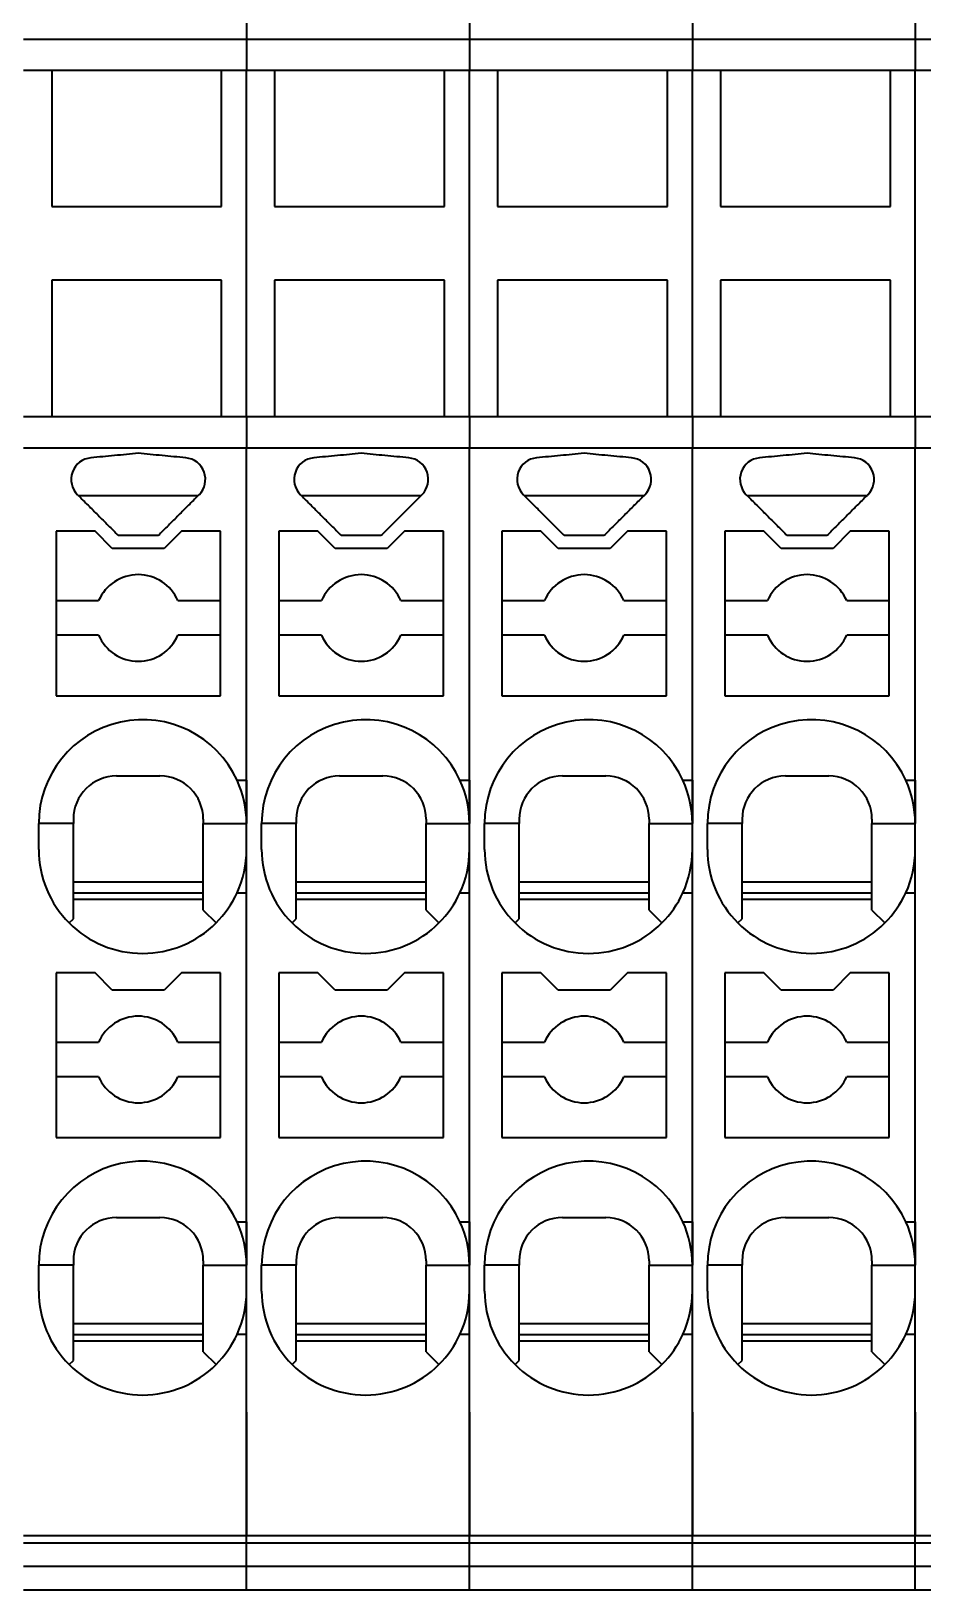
# Model space of a CAD drawing. Header units: millimetres. Extents: x 7 to 587, y 2 to 418.
# Drawn here: x 145.73 to 166.33, y 204.2 to 240.2 of the extents above; entities that cross this region are included whole.
import ezdxf

# ---------------------------------------------------------------- set-up
doc = ezdxf.new("R2010")
doc.units = ezdxf.units.MM
doc.layers.add('GR1_01', color=7, linetype='Continuous')

# ---------------------------------------------------------------- blocks, each defined once
blk = doc.blocks.new('BLKF090')
at = {"layer": 'GR1_01', "color": 3, "linetype": 'Continuous', "lineweight": 35}
for p, q in [((161, 240.451), (161, 240.018)), ((166.15, 240.35), (166.15, 240.018)), ((161, 240.018), (166.15, 240.018)), ((161, 240.018), (161, 239.3)), ((166.15, 240.018), (166.15, 239.3)), ((161, 231.3), (161, 239.3)), ((161, 239.3), (161.65, 239.3)), ((161.65, 239.3), (161.65, 236.15)), ((161.65, 239.3), (165.575, 239.3)), ((165.575, 236.15), (165.575, 239.3)), ((165.575, 239.3), (166.15, 239.3)), ((166.15, 231.3), (166.15, 239.3)), ((161.65, 236.15), (165.575, 236.15)), ((161.65, 234.45), (161.65, 231.3)), ((165.575, 234.45), (161.65, 234.45)), ((165.575, 231.3), (165.575, 234.45)), ((161, 231.3), (161.65, 231.3)), ((161, 231.3), (161, 230.582)), ((161.65, 231.3), (165.575, 231.3)), ((165.575, 231.3), (166.15, 231.3)), ((166.15, 231.3), (166.15, 230.582)), ((161, 205.456), (161, 230.582)), ((161, 230.582), (166.15, 230.582)), ((166.15, 222.9), (166.15, 230.582)), ((162.263, 229.48), (165.037, 229.48)), ((162.65, 228.65), (161.75, 228.65)), ((161.75, 228.65), (161.75, 227.05)), ((163.05, 228.25), (162.65, 228.65)), ((164.65, 228.65), (164.25, 228.25)), ((165.55, 228.65), (164.65, 228.65)), ((165.55, 227.05), (165.55, 228.65)), ((164.25, 228.25), (163.05, 228.25)), ((161.75, 227.05), (162.733, 227.05)), ((161.75, 227.05), (161.75, 226.25)), ((164.567, 227.05), (165.55, 227.05)), ((165.55, 226.25), (165.55, 227.05)), ((162.733, 226.25), (161.75, 226.25)), ((161.75, 226.25), (161.75, 224.85)), ((165.55, 226.25), (164.567, 226.25)), ((165.55, 224.85), (165.55, 226.25)), ((161.75, 224.85), (165.55, 224.85)), ((165.932, 222.9), (166.15, 222.9)), ((166.15, 222.9), (166.15, 221.9)), ((161.35, 221.3), (161.35, 221.9)), ((162.15, 221.9), (161.35, 221.9)), ((162.15, 222), (162.15, 221.9)), ((162.15, 220.55), (162.15, 221.9)), ((165.15, 222), (165.15, 221.9)), ((165.15, 221.9), (166.15, 221.9)), ((165.15, 220.55), (165.15, 221.9)), ((166.15, 221.3), (166.15, 221.9)), ((166.15, 220.3), (166.15, 221.3)), ((162.15, 220.55), (165.15, 220.55)), ((162.15, 220.3), (162.15, 220.55)), ((165.15, 220.3), (165.15, 220.55)), ((162.15, 220.3), (165.15, 220.3)), ((162.15, 220.15), (162.15, 220.3)), ((162.15, 219.7), (162.15, 220.15)), ((162.15, 220.15), (165.15, 220.15)), ((165.15, 220.15), (165.15, 220.3)), ((165.15, 219.9), (165.15, 220.15)), ((165.932, 220.3), (166.15, 220.3)), ((166.15, 212.7), (166.15, 220.3)), ((162.053, 219.603), (162.15, 219.7)), ((165.15, 219.9), (165.447, 219.603)), ((162.65, 218.45), (161.75, 218.45)), ((161.75, 218.45), (161.75, 216.85)), ((163.05, 218.05), (162.65, 218.45)), ((164.65, 218.45), (164.25, 218.05)), ((165.55, 218.45), (164.65, 218.45)), ((165.55, 216.85), (165.55, 218.45)), ((164.25, 218.05), (163.05, 218.05)), ((161.75, 216.85), (161.75, 216.05)), ((161.75, 216.85), (162.733, 216.85)), ((164.567, 216.85), (165.55, 216.85)), ((165.55, 216.05), (165.55, 216.85)), ((161.75, 216.05), (161.75, 214.65)), ((162.733, 216.05), (161.75, 216.05)), ((165.55, 216.05), (164.567, 216.05)), ((165.55, 214.65), (165.55, 216.05)), ((161.75, 214.65), (165.55, 214.65)), ((165.932, 212.7), (166.15, 212.7)), ((166.15, 212.7), (166.15, 211.7)), ((162.15, 211.7), (161.35, 211.7)), ((161.35, 211.1), (161.35, 211.7)), ((162.15, 211.8), (162.15, 211.7)), ((162.15, 210.35), (162.15, 211.7)), ((165.15, 211.8), (165.15, 211.7)), ((165.15, 211.7), (166.15, 211.7)), ((165.15, 210.35), (165.15, 211.7)), ((166.15, 211.1), (166.15, 211.7)), ((166.15, 210.1), (166.15, 211.1)), ((162.15, 210.1), (162.15, 210.35)), ((162.15, 210.35), (165.15, 210.35)), ((165.15, 210.1), (165.15, 210.35)), ((162.15, 210.1), (165.15, 210.1)), ((162.15, 209.95), (162.15, 210.1)), ((162.15, 209.95), (165.15, 209.95)), ((162.15, 209.5), (162.15, 209.95)), ((165.15, 209.95), (165.15, 210.1)), ((165.15, 209.7), (165.15, 209.95)), ((166.15, 210.1), (165.932, 210.1)), ((166.15, 208.3), (166.15, 210.1)), ((165.15, 209.7), (165.447, 209.403)), ((162.053, 209.403), (162.15, 209.5)), ((166.15, 208.3), (166.15, 205.456)), ((161, 205.287), (161, 205.456)), ((161, 205.456), (166.15, 205.456)), ((161, 205.287), (166.15, 205.287)), ((161, 204.748), (161, 205.287)), ((166.15, 205.287), (166.15, 205.456)), ((166.15, 204.748), (166.15, 205.287)), ((161, 204.2), (161, 204.748)), ((161, 204.748), (166.15, 204.748)), ((166.15, 204.2), (166.15, 204.748)), ((161, 204.2), (166.15, 204.2))]:
    blk.add_line(p, q, dxfattribs=at)
for centre, radius, start, end in [((162.6, 229.85), 0.5, 95.4406, 224.9997), ((164.7, 229.85), 0.5, 315, 84.5597), ((163.65, 226.65), 1, 23.5782, 156.4218), ((163.65, 226.65), 1, 203.5782, 336.4218), ((163.75, 221.9), 2.4, 24.6243, 180), ((163.15, 222), 1, 90, 180), ((164.15, 222), 1, 0, 90), ((163.75, 221.9), 2.4, 0, 24.6243), ((163.75, 221.3), 2.4, 180, 202.5819), ((163.75, 221.3), 2.4, 335.3757, 0), ((163.75, 221.3), 2.4, 202.5819, 225), ((163.75, 221.3), 2.4, 315, 335.3757), ((163.75, 221.3), 2.4, 225, 315), ((163.65, 216.45), 1, 23.5782, 156.4218), ((163.65, 216.45), 1, 203.5782, 336.4218), ((163.75, 211.7), 2.4, 24.6243, 180), ((163.15, 211.8), 1, 90, 180), ((164.15, 211.8), 1, 0, 90), ((163.75, 211.7), 2.4, 0, 24.6243), ((163.75, 211.1), 2.4, 180, 225), ((163.75, 211.1), 2.4, 335.3757, 0), ((163.75, 211.1), 2.4, 315, 335.3757), ((163.75, 211.1), 2.4, 225, 315)]:
    blk.add_arc(centre, radius, start, end, dxfattribs=at)
for points in [[(163.65, 230.452), (163.559, 230.444), (163.376, 230.426), (163.101, 230.4), (162.827, 230.374), (162.644, 230.356), (162.553, 230.348)], [(164.747, 230.348), (164.656, 230.356), (164.473, 230.374), (164.199, 230.4), (163.924, 230.426), (163.741, 230.444), (163.65, 230.452)], [(165.054, 229.496), (165.051, 229.494), (165.045, 229.488), (165.04, 229.483), (165.037, 229.48)], [(164.107, 228.55), (164.031, 228.55), (163.879, 228.55), (163.65, 228.55), (163.421, 228.55), (163.269, 228.55), (163.193, 228.55)]]:
    blk.add_open_spline(points, degree=3, dxfattribs=at)
for points, knots in [([(162.246, 229.496), (162.249, 229.494), (162.255, 229.488), (162.26, 229.483), (162.263, 229.48)], [0, 0, 0, 0, 0.01158126, 0.02316252, 0.02316252, 0.02316252, 0.02316252]), ([(162.263, 229.48), (162.339, 229.404), (162.491, 229.252), (162.722, 229.02), (162.956, 228.787), (163.114, 228.629), (163.193, 228.55)], [0, 0, 0, 0, 0.323038, 0.646076, 0.980696, 1.315315, 1.315315, 1.315315, 1.315315]), ([(165.037, 229.48), (164.961, 229.404), (164.809, 229.252), (164.578, 229.02), (164.344, 228.787), (164.186, 228.629), (164.107, 228.55)], [0, 0, 0, 0, 0.323038, 0.646076, 0.980696, 1.315315, 1.315315, 1.315315, 1.315315]), ([(163.15, 223), (163.19, 223), (163.265, 223), (163.38, 223), (163.499, 223), (163.629, 223), (163.763, 223), (163.897, 223), (164.026, 223), (164.109, 223), (164.15, 223)], [0, 0, 0, 0, 0.120263, 0.223255, 0.346586, 0.477449, 0.613456, 0.74891, 0.878338, 1, 1, 1, 1]), ([(163.15, 212.8), (163.192, 212.8), (163.267, 212.8), (163.382, 212.8), (163.499, 212.8), (163.629, 212.8), (163.763, 212.8), (163.897, 212.8), (164.026, 212.8), (164.109, 212.8), (164.15, 212.8)], [0, 0, 0, 0, 0.127458, 0.223255, 0.346586, 0.477449, 0.613456, 0.74891, 0.878338, 1, 1, 1, 1])]:
    blk.add_open_spline(points, degree=3, knots=knots, dxfattribs=at)
blk = doc.blocks.new('BLKF091')
at = {"layer": 'GR1_01', "color": 3, "linetype": 'Continuous', "lineweight": 35}
for p, q in [((155.85, 240.451), (155.85, 240.018)), ((161, 240.35), (161, 240.018)), ((155.85, 240.018), (161, 240.018)), ((155.85, 240.018), (155.85, 239.3)), ((161, 240.018), (161, 239.3)), ((155.85, 231.3), (155.85, 239.3)), ((155.85, 239.3), (156.5, 239.3)), ((156.5, 239.3), (156.5, 236.15)), ((156.5, 239.3), (160.425, 239.3)), ((160.425, 236.15), (160.425, 239.3)), ((160.425, 239.3), (161, 239.3)), ((161, 231.3), (161, 239.3)), ((156.5, 236.15), (160.425, 236.15)), ((156.5, 234.45), (156.5, 231.3)), ((160.425, 234.45), (156.5, 234.45)), ((160.425, 231.3), (160.425, 234.45)), ((155.85, 231.3), (156.5, 231.3)), ((155.85, 231.3), (155.85, 230.582)), ((156.5, 231.3), (160.425, 231.3)), ((160.425, 231.3), (161, 231.3)), ((161, 231.3), (161, 230.582)), ((155.85, 205.456), (155.85, 230.582)), ((155.85, 230.582), (161, 230.582)), ((161, 222.9), (161, 230.582)), ((157.113, 229.48), (159.887, 229.48)), ((157.5, 228.65), (156.6, 228.65)), ((156.6, 228.65), (156.6, 227.05)), ((157.9, 228.25), (157.5, 228.65)), ((159.5, 228.65), (159.1, 228.25)), ((160.4, 228.65), (159.5, 228.65)), ((160.4, 227.05), (160.4, 228.65)), ((159.1, 228.25), (157.9, 228.25)), ((156.6, 227.05), (157.583, 227.05)), ((156.6, 227.05), (156.6, 226.25)), ((159.417, 227.05), (160.4, 227.05)), ((160.4, 226.25), (160.4, 227.05)), ((157.583, 226.25), (156.6, 226.25)), ((156.6, 226.25), (156.6, 224.85)), ((160.4, 226.25), (159.417, 226.25)), ((160.4, 224.85), (160.4, 226.25)), ((156.6, 224.85), (160.4, 224.85)), ((160.782, 222.9), (161, 222.9)), ((161, 222.9), (161, 221.9)), ((156.2, 221.3), (156.2, 221.9)), ((157, 221.9), (156.2, 221.9)), ((157, 222), (157, 221.9)), ((157, 220.55), (157, 221.9)), ((160, 222), (160, 221.9)), ((160, 221.9), (161, 221.9)), ((160, 220.55), (160, 221.9)), ((161, 221.3), (161, 221.9)), ((161, 220.3), (161, 221.3)), ((157, 220.55), (160, 220.55)), ((157, 220.3), (157, 220.55)), ((160, 220.3), (160, 220.55)), ((157, 220.3), (160, 220.3)), ((157, 220.15), (157, 220.3)), ((157, 219.7), (157, 220.15)), ((157, 220.15), (160, 220.15)), ((160, 220.15), (160, 220.3)), ((160, 219.9), (160, 220.15)), ((160.782, 220.3), (161, 220.3)), ((161, 212.7), (161, 220.3)), ((156.903, 219.603), (157, 219.7)), ((160, 219.9), (160.297, 219.603)), ((157.5, 218.45), (156.6, 218.45)), ((156.6, 218.45), (156.6, 216.85)), ((157.9, 218.05), (157.5, 218.45)), ((159.5, 218.45), (159.1, 218.05)), ((160.4, 218.45), (159.5, 218.45)), ((160.4, 216.85), (160.4, 218.45)), ((159.1, 218.05), (157.9, 218.05)), ((156.6, 216.85), (156.6, 216.05)), ((156.6, 216.85), (157.583, 216.85)), ((159.417, 216.85), (160.4, 216.85)), ((160.4, 216.05), (160.4, 216.85)), ((156.6, 216.05), (156.6, 214.65)), ((157.583, 216.05), (156.6, 216.05)), ((160.4, 216.05), (159.417, 216.05)), ((160.4, 214.65), (160.4, 216.05)), ((156.6, 214.65), (160.4, 214.65)), ((160.782, 212.7), (161, 212.7)), ((161, 212.7), (161, 211.7)), ((157, 211.7), (156.2, 211.7)), ((156.2, 211.1), (156.2, 211.7)), ((157, 211.8), (157, 211.7)), ((157, 210.35), (157, 211.7)), ((160, 211.8), (160, 211.7)), ((160, 211.7), (161, 211.7)), ((160, 210.35), (160, 211.7)), ((161, 211.1), (161, 211.7)), ((161, 210.1), (161, 211.1)), ((157, 210.1), (157, 210.35)), ((157, 210.35), (160, 210.35)), ((160, 210.1), (160, 210.35)), ((157, 210.1), (160, 210.1)), ((157, 209.95), (157, 210.1)), ((157, 209.95), (160, 209.95)), ((157, 209.5), (157, 209.95)), ((160, 209.95), (160, 210.1)), ((160, 209.7), (160, 209.95)), ((161, 210.1), (160.782, 210.1)), ((161, 208.3), (161, 210.1)), ((160, 209.7), (160.297, 209.403)), ((156.903, 209.403), (157, 209.5)), ((161, 208.3), (161, 205.456)), ((155.85, 205.287), (155.85, 205.456)), ((155.85, 205.456), (161, 205.456)), ((155.85, 205.287), (161, 205.287)), ((155.85, 204.748), (155.85, 205.287)), ((161, 205.287), (161, 205.456)), ((161, 204.748), (161, 205.287)), ((155.85, 204.2), (155.85, 204.748)), ((155.85, 204.748), (161, 204.748)), ((161, 204.2), (161, 204.748)), ((155.85, 204.2), (161, 204.2))]:
    blk.add_line(p, q, dxfattribs=at)
for centre, radius, start, end in [((157.45, 229.85), 0.5, 95.4406, 224.9997), ((159.55, 229.85), 0.5, 315, 84.5597), ((158.5, 226.65), 1, 23.5782, 156.4218), ((158.5, 226.65), 1, 203.5782, 336.4218), ((158.6, 221.9), 2.4, 24.6243, 180), ((158, 222), 1, 90, 180), ((159, 222), 1, 0, 90), ((158.6, 221.9), 2.4, 0, 24.6243), ((158.6, 221.3), 2.4, 180, 202.5819), ((158.6, 221.3), 2.4, 335.3757, 0), ((158.6, 221.3), 2.4, 202.5819, 225), ((158.6, 221.3), 2.4, 315, 335.3757), ((158.6, 221.3), 2.4, 225, 315), ((158.5, 216.45), 1, 23.5782, 156.4218), ((158.5, 216.45), 1, 203.5782, 336.4218), ((158.6, 211.7), 2.4, 24.6243, 180), ((158, 211.8), 1, 90, 180), ((159, 211.8), 1, 0, 90), ((158.6, 211.7), 2.4, 0, 24.6243), ((158.6, 211.1), 2.4, 180, 225), ((158.6, 211.1), 2.4, 335.3757, 0), ((158.6, 211.1), 2.4, 315, 335.3757), ((158.6, 211.1), 2.4, 225, 315)]:
    blk.add_arc(centre, radius, start, end, dxfattribs=at)
for points in [[(158.5, 230.452), (158.409, 230.444), (158.226, 230.426), (157.951, 230.4), (157.677, 230.374), (157.494, 230.356), (157.403, 230.348)], [(159.597, 230.348), (159.506, 230.356), (159.323, 230.374), (159.049, 230.4), (158.774, 230.426), (158.591, 230.444), (158.5, 230.452)], [(159.904, 229.496), (159.901, 229.494), (159.895, 229.488), (159.89, 229.483), (159.887, 229.48)], [(158.957, 228.55), (158.881, 228.55), (158.729, 228.55), (158.5, 228.55), (158.271, 228.55), (158.119, 228.55), (158.043, 228.55)]]:
    blk.add_open_spline(points, degree=3, dxfattribs=at)
for points, knots in [([(157.096, 229.496), (157.099, 229.494), (157.105, 229.488), (157.11, 229.483), (157.113, 229.48)], [0, 0, 0, 0, 0.01158126, 0.02316252, 0.02316252, 0.02316252, 0.02316252]), ([(157.113, 229.48), (157.189, 229.404), (157.341, 229.252), (157.572, 229.02), (157.806, 228.787), (157.964, 228.629), (158.043, 228.55)], [0, 0, 0, 0, 0.323038, 0.646076, 0.980696, 1.315315, 1.315315, 1.315315, 1.315315]), ([(159.887, 229.48), (159.811, 229.404), (159.659, 229.252), (159.428, 229.02), (159.194, 228.787), (159.036, 228.629), (158.957, 228.55)], [0, 0, 0, 0, 0.323038, 0.646076, 0.980696, 1.315315, 1.315315, 1.315315, 1.315315]), ([(158, 223), (158.04, 223), (158.115, 223), (158.23, 223), (158.349, 223), (158.479, 223), (158.613, 223), (158.747, 223), (158.876, 223), (158.959, 223), (159, 223)], [0, 0, 0, 0, 0.120263, 0.223255, 0.346586, 0.477449, 0.613456, 0.74891, 0.878338, 1, 1, 1, 1]), ([(158, 212.8), (158.042, 212.8), (158.117, 212.8), (158.232, 212.8), (158.349, 212.8), (158.479, 212.8), (158.613, 212.8), (158.747, 212.8), (158.876, 212.8), (158.959, 212.8), (159, 212.8)], [0, 0, 0, 0, 0.127458, 0.223255, 0.346586, 0.477449, 0.613456, 0.74891, 0.878338, 1, 1, 1, 1])]:
    blk.add_open_spline(points, degree=3, knots=knots, dxfattribs=at)
blk = doc.blocks.new('BLKF092')
at = {"layer": 'GR1_01', "color": 3, "linetype": 'Continuous', "lineweight": 35}
for p, q in [((150.7, 240.451), (150.7, 240.018)), ((155.85, 240.35), (155.85, 240.018)), ((150.7, 240.018), (155.85, 240.018)), ((150.7, 240.018), (150.7, 239.3)), ((155.85, 240.018), (155.85, 239.3)), ((150.7, 231.3), (150.7, 239.3)), ((150.7, 239.3), (151.35, 239.3)), ((151.35, 239.3), (151.35, 236.15)), ((151.35, 239.3), (155.275, 239.3)), ((155.275, 236.15), (155.275, 239.3)), ((155.275, 239.3), (155.85, 239.3)), ((155.85, 231.3), (155.85, 239.3)), ((151.35, 236.15), (155.275, 236.15)), ((151.35, 234.45), (151.35, 231.3)), ((155.275, 234.45), (151.35, 234.45)), ((155.275, 231.3), (155.275, 234.45)), ((150.7, 231.3), (151.35, 231.3)), ((150.7, 231.3), (150.7, 230.582)), ((151.35, 231.3), (155.275, 231.3)), ((155.275, 231.3), (155.85, 231.3)), ((155.85, 231.3), (155.85, 230.582)), ((150.7, 205.456), (150.7, 230.582)), ((150.7, 230.582), (155.85, 230.582)), ((155.85, 222.9), (155.85, 230.582)), ((151.963, 229.48), (154.737, 229.48)), ((152.35, 228.65), (151.45, 228.65)), ((151.45, 228.65), (151.45, 227.05)), ((152.75, 228.25), (152.35, 228.65)), ((154.35, 228.65), (153.95, 228.25)), ((155.25, 228.65), (154.35, 228.65)), ((155.25, 227.05), (155.25, 228.65)), ((153.95, 228.25), (152.75, 228.25)), ((151.45, 227.05), (152.433, 227.05)), ((151.45, 227.05), (151.45, 226.25)), ((154.267, 227.05), (155.25, 227.05)), ((155.25, 226.25), (155.25, 227.05)), ((152.433, 226.25), (151.45, 226.25)), ((151.45, 226.25), (151.45, 224.85)), ((155.25, 226.25), (154.267, 226.25)), ((155.25, 224.85), (155.25, 226.25)), ((151.45, 224.85), (155.25, 224.85)), ((155.632, 222.9), (155.85, 222.9)), ((155.85, 222.9), (155.85, 221.9)), ((151.05, 221.3), (151.05, 221.9)), ((151.85, 221.9), (151.05, 221.9)), ((151.85, 222), (151.85, 221.9)), ((151.85, 220.55), (151.85, 221.9)), ((154.85, 222), (154.85, 221.9)), ((154.85, 221.9), (155.85, 221.9)), ((154.85, 220.55), (154.85, 221.9)), ((155.85, 221.3), (155.85, 221.9)), ((155.85, 220.3), (155.85, 221.3)), ((151.85, 220.55), (154.85, 220.55)), ((151.85, 220.3), (151.85, 220.55)), ((154.85, 220.3), (154.85, 220.55)), ((151.85, 220.3), (154.85, 220.3)), ((151.85, 220.15), (151.85, 220.3)), ((151.85, 219.7), (151.85, 220.15)), ((151.85, 220.15), (154.85, 220.15)), ((154.85, 220.15), (154.85, 220.3)), ((154.85, 219.9), (154.85, 220.15)), ((155.632, 220.3), (155.85, 220.3)), ((155.85, 212.7), (155.85, 220.3)), ((151.753, 219.603), (151.85, 219.7)), ((154.85, 219.9), (155.147, 219.603)), ((152.35, 218.45), (151.45, 218.45)), ((151.45, 218.45), (151.45, 216.85)), ((152.75, 218.05), (152.35, 218.45)), ((154.35, 218.45), (153.95, 218.05)), ((155.25, 218.45), (154.35, 218.45)), ((155.25, 216.85), (155.25, 218.45)), ((153.95, 218.05), (152.75, 218.05)), ((151.45, 216.85), (151.45, 216.05)), ((151.45, 216.85), (152.433, 216.85)), ((154.267, 216.85), (155.25, 216.85)), ((155.25, 216.05), (155.25, 216.85)), ((151.45, 216.05), (151.45, 214.65)), ((152.433, 216.05), (151.45, 216.05)), ((155.25, 216.05), (154.267, 216.05)), ((155.25, 214.65), (155.25, 216.05)), ((151.45, 214.65), (155.25, 214.65)), ((155.632, 212.7), (155.85, 212.7)), ((155.85, 212.7), (155.85, 211.7)), ((151.85, 211.7), (151.05, 211.7)), ((151.05, 211.1), (151.05, 211.7)), ((151.85, 211.8), (151.85, 211.7)), ((151.85, 210.35), (151.85, 211.7)), ((154.85, 211.8), (154.85, 211.7)), ((154.85, 211.7), (155.85, 211.7)), ((154.85, 210.35), (154.85, 211.7)), ((155.85, 211.1), (155.85, 211.7)), ((155.85, 210.1), (155.85, 211.1)), ((151.85, 210.1), (151.85, 210.35)), ((151.85, 210.35), (154.85, 210.35)), ((154.85, 210.1), (154.85, 210.35)), ((151.85, 210.1), (154.85, 210.1)), ((151.85, 209.95), (151.85, 210.1)), ((151.85, 209.95), (154.85, 209.95)), ((151.85, 209.5), (151.85, 209.95)), ((154.85, 209.95), (154.85, 210.1)), ((154.85, 209.7), (154.85, 209.95)), ((155.85, 210.1), (155.632, 210.1)), ((155.85, 208.3), (155.85, 210.1)), ((154.85, 209.7), (155.147, 209.403)), ((151.753, 209.403), (151.85, 209.5)), ((155.85, 208.3), (155.85, 205.456)), ((150.7, 205.287), (150.7, 205.456)), ((150.7, 205.456), (155.85, 205.456)), ((150.7, 205.287), (155.85, 205.287)), ((150.7, 204.748), (150.7, 205.287)), ((155.85, 205.287), (155.85, 205.456)), ((155.85, 204.748), (155.85, 205.287)), ((150.7, 204.2), (150.7, 204.748)), ((150.7, 204.748), (155.85, 204.748)), ((155.85, 204.2), (155.85, 204.748)), ((150.7, 204.2), (155.85, 204.2))]:
    blk.add_line(p, q, dxfattribs=at)
for centre, radius, start, end in [((152.3, 229.85), 0.5, 95.4406, 224.9997), ((154.4, 229.85), 0.5, 315, 84.5597), ((153.35, 226.65), 1, 23.5782, 156.4218), ((153.35, 226.65), 1, 203.5782, 336.4218), ((153.45, 221.9), 2.4, 24.6243, 180), ((152.85, 222), 1, 90, 180), ((153.85, 222), 1, 0, 90), ((153.45, 221.9), 2.4, 0, 24.6243), ((153.45, 221.3), 2.4, 180, 202.5819), ((153.45, 221.3), 2.4, 335.3757, 0), ((153.45, 221.3), 2.4, 202.5819, 225), ((153.45, 221.3), 2.4, 315, 335.3757), ((153.45, 221.3), 2.4, 225, 315), ((153.35, 216.45), 1, 23.5782, 156.4218), ((153.35, 216.45), 1, 203.5782, 336.4218), ((153.45, 211.7), 2.4, 24.6243, 180), ((152.85, 211.8), 1, 90, 180), ((153.85, 211.8), 1, 0, 90), ((153.45, 211.7), 2.4, 0, 24.6243), ((153.45, 211.1), 2.4, 180, 225), ((153.45, 211.1), 2.4, 335.3757, 0), ((153.45, 211.1), 2.4, 315, 335.3757), ((153.45, 211.1), 2.4, 225, 315)]:
    blk.add_arc(centre, radius, start, end, dxfattribs=at)
for points in [[(153.35, 230.452), (153.259, 230.444), (153.076, 230.426), (152.801, 230.4), (152.527, 230.374), (152.344, 230.356), (152.253, 230.348)], [(154.447, 230.348), (154.356, 230.356), (154.173, 230.374), (153.899, 230.4), (153.624, 230.426), (153.441, 230.444), (153.35, 230.452)], [(154.754, 229.496), (154.751, 229.494), (154.745, 229.488), (154.74, 229.483), (154.737, 229.48)], [(153.807, 228.55), (153.731, 228.55), (153.579, 228.55), (153.35, 228.55), (153.121, 228.55), (152.969, 228.55), (152.893, 228.55)]]:
    blk.add_open_spline(points, degree=3, dxfattribs=at)
for points, knots in [([(151.946, 229.496), (151.949, 229.494), (151.955, 229.488), (151.96, 229.483), (151.963, 229.48)], [0, 0, 0, 0, 0.01158126, 0.02316252, 0.02316252, 0.02316252, 0.02316252]), ([(151.963, 229.48), (152.039, 229.404), (152.191, 229.252), (152.422, 229.02), (152.656, 228.787), (152.814, 228.629), (152.893, 228.55)], [0, 0, 0, 0, 0.323038, 0.646076, 0.980696, 1.315315, 1.315315, 1.315315, 1.315315]), ([(154.737, 229.48), (154.661, 229.404), (154.509, 229.252), (154.278, 229.02), (154.044, 228.787), (153.886, 228.629), (153.807, 228.55)], [0, 0, 0, 0, 0.323038, 0.646076, 0.980696, 1.315315, 1.315315, 1.315315, 1.315315]), ([(152.85, 223), (152.89, 223), (152.965, 223), (153.08, 223), (153.199, 223), (153.329, 223), (153.463, 223), (153.597, 223), (153.726, 223), (153.809, 223), (153.85, 223)], [0, 0, 0, 0, 0.120263, 0.223255, 0.346586, 0.477449, 0.613456, 0.74891, 0.878338, 1, 1, 1, 1]), ([(152.85, 212.8), (152.892, 212.8), (152.967, 212.8), (153.082, 212.8), (153.199, 212.8), (153.329, 212.8), (153.463, 212.8), (153.597, 212.8), (153.726, 212.8), (153.809, 212.8), (153.85, 212.8)], [0, 0, 0, 0, 0.127458, 0.223255, 0.346586, 0.477449, 0.613456, 0.74891, 0.878338, 1, 1, 1, 1])]:
    blk.add_open_spline(points, degree=3, knots=knots, dxfattribs=at)
blk = doc.blocks.new('BLKF093')
at = {"layer": 'GR1_01', "color": 3, "linetype": 'Continuous', "lineweight": 35}
for p, q in [((150.7, 240.35), (150.7, 240.018)), ((145.55, 240.018), (150.7, 240.018)), ((150.7, 240.018), (150.7, 239.3)), ((145.55, 239.3), (146.2, 239.3)), ((146.2, 239.3), (146.2, 236.15)), ((146.2, 239.3), (150.125, 239.3)), ((150.125, 236.15), (150.125, 239.3)), ((150.125, 239.3), (150.7, 239.3)), ((150.7, 231.3), (150.7, 239.3)), ((146.2, 236.15), (150.125, 236.15)), ((146.2, 234.45), (146.2, 231.3)), ((150.125, 234.45), (146.2, 234.45)), ((150.125, 231.3), (150.125, 234.45)), ((145.55, 231.3), (146.2, 231.3)), ((146.2, 231.3), (150.125, 231.3)), ((150.125, 231.3), (150.7, 231.3)), ((150.7, 231.3), (150.7, 230.582)), ((145.55, 230.582), (150.7, 230.582)), ((150.7, 222.9), (150.7, 230.582)), ((146.813, 229.48), (149.587, 229.48)), ((147.2, 228.65), (146.3, 228.65)), ((146.3, 228.65), (146.3, 227.05)), ((147.6, 228.25), (147.2, 228.65)), ((149.2, 228.65), (148.8, 228.25)), ((150.1, 228.65), (149.2, 228.65)), ((150.1, 227.05), (150.1, 228.65)), ((148.8, 228.25), (147.6, 228.25)), ((146.3, 227.05), (147.283, 227.05)), ((146.3, 227.05), (146.3, 226.25)), ((149.117, 227.05), (150.1, 227.05)), ((150.1, 226.25), (150.1, 227.05)), ((147.283, 226.25), (146.3, 226.25)), ((146.3, 226.25), (146.3, 224.85)), ((150.1, 226.25), (149.117, 226.25)), ((150.1, 224.85), (150.1, 226.25)), ((146.3, 224.85), (150.1, 224.85)), ((150.482, 222.9), (150.7, 222.9)), ((150.7, 222.9), (150.7, 221.9)), ((145.9, 221.3), (145.9, 221.9)), ((146.7, 221.9), (145.9, 221.9)), ((146.7, 222), (146.7, 221.9)), ((146.7, 220.55), (146.7, 221.9)), ((149.7, 222), (149.7, 221.9)), ((149.7, 221.9), (150.7, 221.9)), ((149.7, 220.55), (149.7, 221.9)), ((150.7, 221.3), (150.7, 221.9)), ((150.7, 220.3), (150.7, 221.3)), ((146.7, 220.55), (149.7, 220.55)), ((146.7, 220.3), (146.7, 220.55)), ((149.7, 220.3), (149.7, 220.55)), ((146.7, 220.3), (149.7, 220.3)), ((146.7, 220.15), (146.7, 220.3)), ((146.7, 219.7), (146.7, 220.15)), ((146.7, 220.15), (149.7, 220.15)), ((149.7, 220.15), (149.7, 220.3)), ((149.7, 219.9), (149.7, 220.15)), ((150.482, 220.3), (150.7, 220.3)), ((150.7, 212.7), (150.7, 220.3)), ((146.603, 219.603), (146.7, 219.7)), ((149.7, 219.9), (149.997, 219.603)), ((147.2, 218.45), (146.3, 218.45)), ((146.3, 218.45), (146.3, 216.85)), ((147.6, 218.05), (147.2, 218.45)), ((149.2, 218.45), (148.8, 218.05)), ((150.1, 218.45), (149.2, 218.45)), ((150.1, 216.85), (150.1, 218.45)), ((148.8, 218.05), (147.6, 218.05)), ((146.3, 216.85), (146.3, 216.05)), ((146.3, 216.85), (147.283, 216.85)), ((149.117, 216.85), (150.1, 216.85)), ((150.1, 216.05), (150.1, 216.85)), ((146.3, 216.05), (146.3, 214.65)), ((147.283, 216.05), (146.3, 216.05)), ((150.1, 216.05), (149.117, 216.05)), ((150.1, 214.65), (150.1, 216.05)), ((146.3, 214.65), (150.1, 214.65)), ((150.482, 212.7), (150.7, 212.7)), ((150.7, 212.7), (150.7, 211.7)), ((146.7, 211.7), (145.9, 211.7)), ((145.9, 211.1), (145.9, 211.7)), ((146.7, 211.8), (146.7, 211.7)), ((146.7, 210.35), (146.7, 211.7)), ((149.7, 211.8), (149.7, 211.7)), ((149.7, 211.7), (150.7, 211.7)), ((149.7, 210.35), (149.7, 211.7)), ((150.7, 211.1), (150.7, 211.7)), ((150.7, 210.1), (150.7, 211.1)), ((146.7, 210.1), (146.7, 210.35)), ((146.7, 210.35), (149.7, 210.35)), ((149.7, 210.1), (149.7, 210.35)), ((146.7, 210.1), (149.7, 210.1)), ((146.7, 209.95), (146.7, 210.1)), ((146.7, 209.95), (149.7, 209.95)), ((146.7, 209.5), (146.7, 209.95)), ((149.7, 209.95), (149.7, 210.1)), ((149.7, 209.7), (149.7, 209.95)), ((150.7, 210.1), (150.482, 210.1)), ((150.7, 208.3), (150.7, 210.1)), ((149.7, 209.7), (149.997, 209.403)), ((146.603, 209.403), (146.7, 209.5)), ((150.7, 208.3), (150.7, 205.456)), ((145.55, 205.456), (150.7, 205.456)), ((145.55, 205.287), (150.7, 205.287)), ((150.7, 205.287), (150.7, 205.456)), ((150.7, 204.748), (150.7, 205.287)), ((145.55, 204.748), (150.7, 204.748)), ((150.7, 204.2), (150.7, 204.748)), ((145.55, 204.2), (150.7, 204.2))]:
    blk.add_line(p, q, dxfattribs=at)
for centre, radius, start, end in [((147.15, 229.85), 0.5, 95.4406, 224.9997), ((149.25, 229.85), 0.5, 315, 84.5597), ((148.2, 226.65), 1, 23.5782, 156.4218), ((148.2, 226.65), 1, 203.5782, 336.4218), ((148.3, 221.9), 2.4, 24.6243, 180), ((147.7, 222), 1, 90, 180), ((148.7, 222), 1, 0, 90), ((148.3, 221.9), 2.4, 0, 24.6243), ((148.3, 221.3), 2.4, 180, 202.5819), ((148.3, 221.3), 2.4, 335.3757, 0), ((148.3, 221.3), 2.4, 202.5819, 225), ((148.3, 221.3), 2.4, 315, 335.3757), ((148.3, 221.3), 2.4, 225, 315), ((148.2, 216.45), 1, 23.5782, 156.4218), ((148.2, 216.45), 1, 203.5782, 336.4218), ((148.3, 211.7), 2.4, 24.6243, 180), ((147.7, 211.8), 1, 90, 180), ((148.7, 211.8), 1, 0, 90), ((148.3, 211.7), 2.4, 0, 24.6243), ((148.3, 211.1), 2.4, 180, 225), ((148.3, 211.1), 2.4, 335.3757, 0), ((148.3, 211.1), 2.4, 315, 335.3757), ((148.3, 211.1), 2.4, 225, 315)]:
    blk.add_arc(centre, radius, start, end, dxfattribs=at)
for points in [[(148.2, 230.452), (148.109, 230.444), (147.926, 230.426), (147.651, 230.4), (147.377, 230.374), (147.194, 230.356), (147.103, 230.348)], [(149.297, 230.348), (149.206, 230.356), (149.023, 230.374), (148.749, 230.4), (148.474, 230.426), (148.291, 230.444), (148.2, 230.452)], [(149.604, 229.496), (149.601, 229.494), (149.595, 229.488), (149.59, 229.483), (149.587, 229.48)], [(148.657, 228.55), (148.581, 228.55), (148.429, 228.55), (148.2, 228.55), (147.971, 228.55), (147.819, 228.55), (147.743, 228.55)]]:
    blk.add_open_spline(points, degree=3, dxfattribs=at)
for points, knots in [([(146.796, 229.496), (146.799, 229.494), (146.805, 229.488), (146.81, 229.483), (146.813, 229.48)], [0, 0, 0, 0, 0.01158126, 0.02316252, 0.02316252, 0.02316252, 0.02316252]), ([(146.813, 229.48), (146.889, 229.404), (147.041, 229.252), (147.272, 229.02), (147.506, 228.787), (147.664, 228.629), (147.743, 228.55)], [0, 0, 0, 0, 0.323038, 0.646076, 0.980696, 1.315315, 1.315315, 1.315315, 1.315315]), ([(149.587, 229.48), (149.511, 229.404), (149.359, 229.252), (149.128, 229.02), (148.894, 228.787), (148.736, 228.629), (148.657, 228.55)], [0, 0, 0, 0, 0.323038, 0.646076, 0.980696, 1.315315, 1.315315, 1.315315, 1.315315]), ([(147.7, 223), (147.74, 223), (147.815, 223), (147.93, 223), (148.049, 223), (148.179, 223), (148.313, 223), (148.447, 223), (148.576, 223), (148.659, 223), (148.7, 223)], [0, 0, 0, 0, 0.120263, 0.223255, 0.346586, 0.477449, 0.613456, 0.74891, 0.878338, 1, 1, 1, 1]), ([(147.7, 212.8), (147.742, 212.8), (147.817, 212.8), (147.932, 212.8), (148.049, 212.8), (148.179, 212.8), (148.313, 212.8), (148.447, 212.8), (148.576, 212.8), (148.659, 212.8), (148.7, 212.8)], [0, 0, 0, 0, 0.127458, 0.223255, 0.346586, 0.477449, 0.613456, 0.74891, 0.878338, 1, 1, 1, 1])]:
    blk.add_open_spline(points, degree=3, knots=knots, dxfattribs=at)
blk = doc.blocks.new('BLKF089')
at = {"layer": 'GR1_01', "color": 3, "linetype": 'Continuous', "lineweight": 35}
for name in ['BLKF093', 'BLKF092', 'BLKF091', 'BLKF090']:
    blk.add_blockref(name, (0, 0), dxfattribs=at)
blk = doc.blocks.new('BLKF110')
at = {"layer": 'GR1_01', "color": 3, "linetype": 'Continuous', "lineweight": 35}
for p, q in [((166.15, 240.451), (166.15, 240.018)), ((166.15, 240.018), (171.3, 240.018)), ((166.15, 240.018), (166.15, 239.3)), ((166.15, 231.3), (166.15, 239.3)), ((166.15, 239.3), (166.8, 239.3)), ((166.15, 231.3), (166.8, 231.3)), ((166.15, 231.3), (166.15, 230.582)), ((166.15, 205.456), (166.15, 230.582)), ((166.15, 230.582), (171.3, 230.582)), ((166.15, 205.287), (166.15, 205.456)), ((166.15, 205.456), (171.3, 205.456)), ((166.15, 205.287), (171.3, 205.287)), ((166.15, 204.748), (166.15, 205.287)), ((166.15, 204.2), (166.15, 204.748)), ((166.15, 204.748), (171.3, 204.748)), ((166.15, 204.2), (171.3, 204.2))]:
    blk.add_line(p, q, dxfattribs=at)
blk = doc.blocks.new('BLKF100')
at = {"layer": 'GR1_01', "color": 3, "linetype": 'Continuous', "lineweight": 35}
blk.add_blockref('BLKF110', (0, 0), dxfattribs=at)
blk = doc.blocks.new('BLKF063')
at = {"layer": 'GR1_01', "color": 3, "linetype": 'Continuous', "lineweight": 35}
for name in ['BLKF089', 'BLKF100']:
    blk.add_blockref(name, (0, 0), dxfattribs=at)

msp = doc.modelspace()

# ---------------------------------------------------------------- block references
at = {"layer": 'GR1_01', "color": 3, "linetype": 'Continuous', "lineweight": 35}
msp.add_blockref('BLKF063', (0, 0), dxfattribs=at)

doc.saveas('drawing.dxf')
